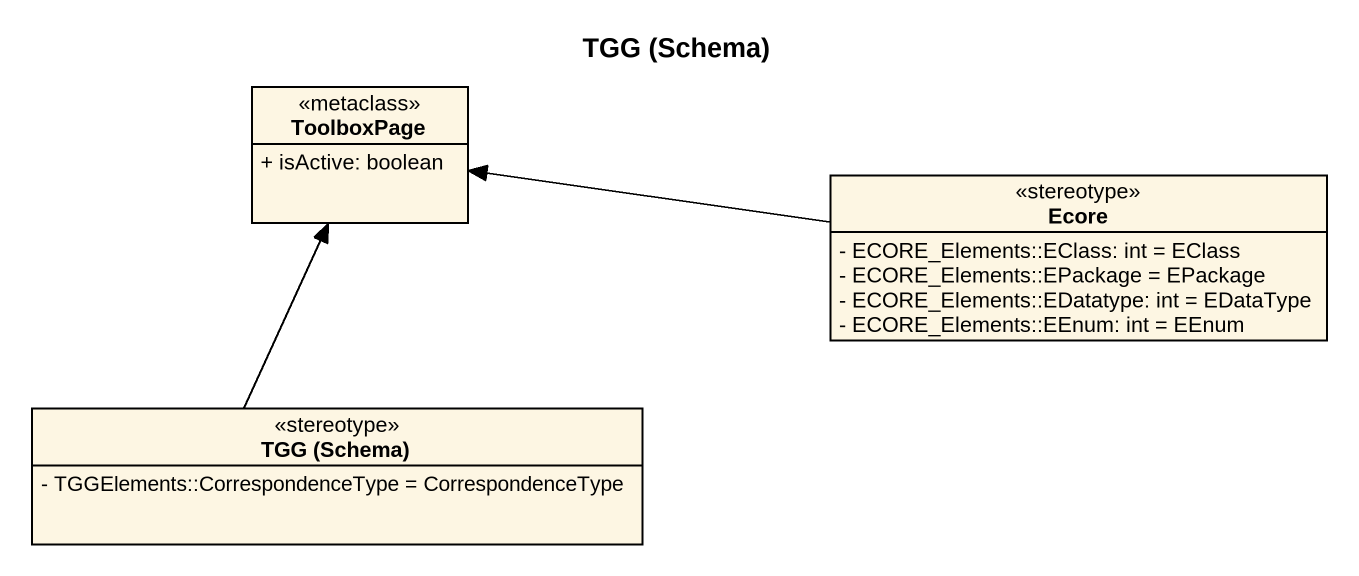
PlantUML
@startuml
title TGG (Schema)
hide circle
hide empty members
skinparam classAttributeIconSize 0
class ToolboxPage <<metaclass>> {
  + isActive: boolean
}
class Ecore <<stereotype>> {
  - ECORE_Elements::EClass: int = EClass
  - ECORE_Elements::EPackage = EPackage
  - ECORE_Elements::EDatatype: int = EDataType
  - ECORE_Elements::EEnum: int = EEnum
}
class "TGG (Schema)" as TGG_Schema <<stereotype>> {
  - TGGElements::CorrespondenceType = CorrespondenceType
}
Ecore -left-> ToolboxPage
TGG_Schema -up-> ToolboxPage
@enduml
